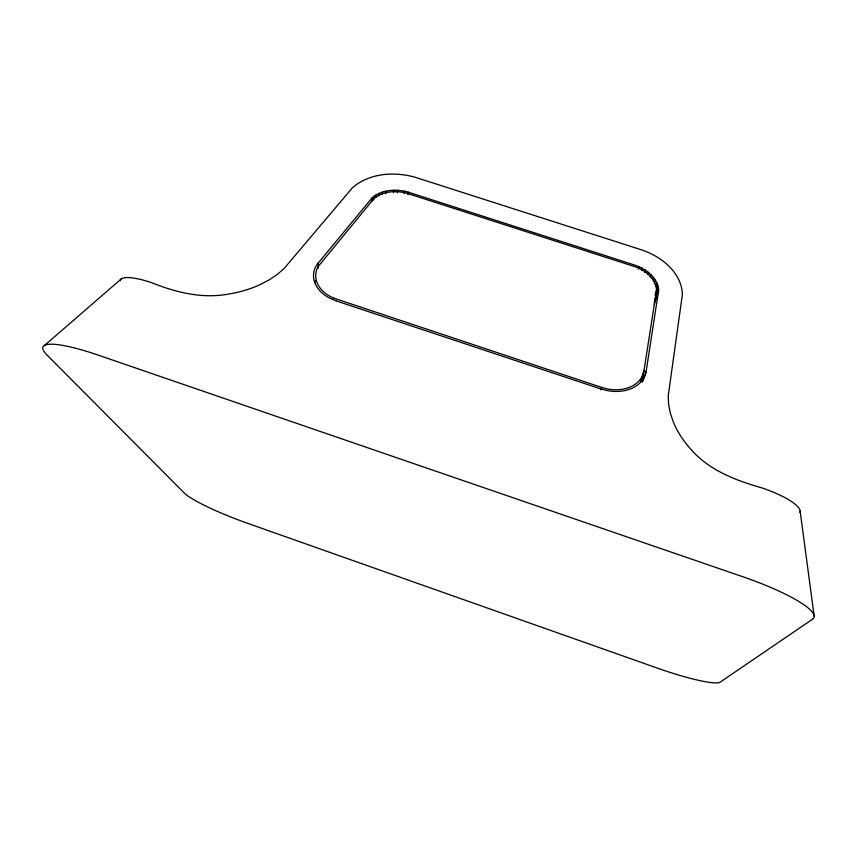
<?xml version="1.0" encoding="UTF-8"?>
<svg xmlns="http://www.w3.org/2000/svg" width="857" height="857" viewBox="0 0 857 857"><rect width="100%" height="100%" fill="white"/><g stroke="black" fill="none" stroke-linecap="round" stroke-linejoin="round"><path stroke-width="1.29" d="M318.193 268.166L318.386 262.831L372.184 197.742C381.954 189.526 396.33 188.679 408.2 192.15L635.423 265.316C646.392 269.044 657.887 278 658.637 290.384L646.199 371.049L642.975 381.076M371.917 201.438L372.184 197.742M373.673 199.917L373.952 196.221M376.105 197.174L376.298 194.71M378.955 195.782L379.148 193.318M382.222 194.593L382.415 192.129M385.811 193.661L386.014 191.197M393.492 192.707L393.706 190.254M397.305 192.718L397.541 190.265M404.258 193.607L404.504 191.154M407.953 194.603L408.2 192.15M642.182 382.201L656.558 290.052C655.798 278.504 645.064 270.159 634.823 266.677L407.557 193.468C396.47 190.233 383.058 191.004 373.92 198.631L318.536 266.077M643.371 373.395L644.036 370.524L640.436 381.804M600.811 389.871L601.528 387.375L333.319 297.99M638.411 269.055L639.097 266.698M641.454 270.544L642.139 268.177M644.518 272.408L645.214 270.041M647.474 274.604L648.181 272.247M650.217 277.09L650.934 274.733M652.638 279.768L653.355 277.422M654.298 283.731L655.369 280.207M655.841 286.527L656.923 283.003M655.069 295.097L657.972 285.702M654.17 302.285L658.54 288.209M654.277 304.46L658.637 290.384M44.339 345.607L121.415 278.782M601.528 387.375L605.385 388.478A34.023 25.528 15.5 0 0 643.468 373.427M335.987 300.818L600.982 388.992M800.149 511.158L814.15 616.172M120.151 280.689A45.935 10.787 23.5 0 1 151.7 282.681C176.071 292.516 202.584 299.007 228.873 294.015A97.419 68.624 0 0 0 260.335 284.513L269.355 279.778L277.325 274.401L284.096 268.53L352.473 187.715C369.399 172.975 394.574 171.325 415.441 177.356L642.086 250.019C661.4 256.597 681.508 272.419 682.418 294.326L668.224 395.88L668.599 404.375L670.345 413.235L673.452 422.276A101.79 75.17 21.9 0 0 690.292 448.64C708.546 470.129 735.595 480.402 761.959 487.912A47.799 11.955 17.4 0 1 799.977 512.422M336.04 300.732A35.566 26.031 4.6 0 1 318.258 262.778M646.339 371.081A36.251 27.199 15.5 0 1 601.025 388.896M333.362 297.925A33.38 24.435 4.6 0 1 318.44 266.045M314.562 282.735A35.148 25.946 4.5 0 1 315.44 280.914M812.457 619.268L720.105 682.193A60.086 7.938 19 0 1 658.005 668.342L246.837 523.049A57.708 7.456 21.3 0 1 184.566 493.289L46.964 354.98A84.018 14.858 22.8 0 1 98.426 355.194L742.998 576.804A87.543 16.54 18.1 0 1 812.457 619.268"/></g></svg>
